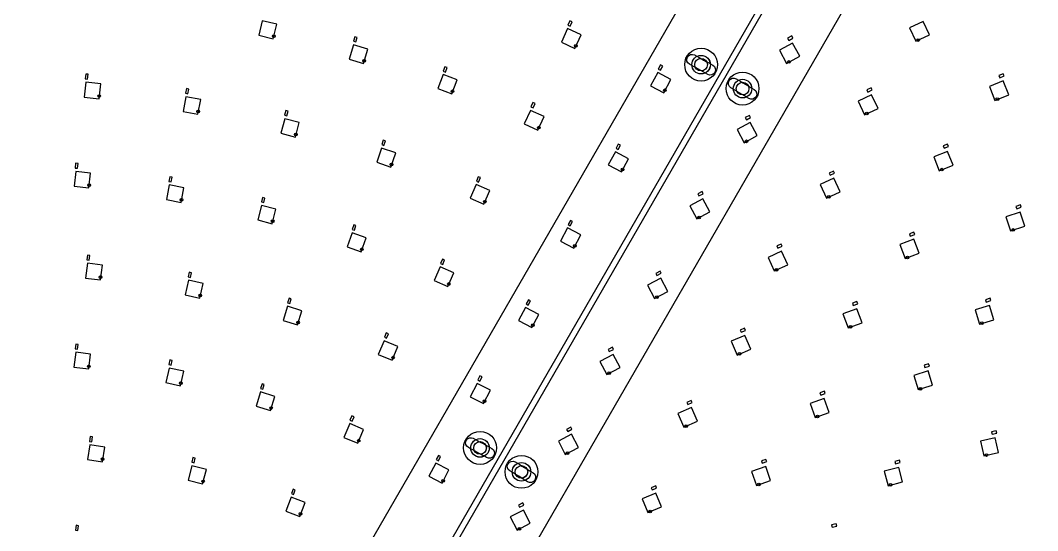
# Model space of a CAD drawing. Header units: millimetres. Extents: x -55 to 1655, y -1555 to 155.
# Drawn here: x 826.3 to 1166.4, y -400 to -229.5 of the extents above; entities that cross this region are included whole.
import ezdxf

# ---------------------------------------------------------------- set-up
doc = ezdxf.new("R2010")
doc.units = ezdxf.units.MM
doc.header["$MEASUREMENT"] = 0
doc.layers.add('Layer 1', color=7, linetype='Continuous', lineweight=0)
doc.layers.add('SUN-OUTLINE', color=2, linetype='Continuous')
doc.layers.add('SUN-STANDOFF', color=1, linetype='Continuous')

msp = doc.modelspace()

# ---------------------------------------------------------------- linework, layer by layer
at = {"layer": 'Layer 1', "color": 2, "lineweight": 25, "true_color": 0xf7ec13}
for p, q in [((1136.1, -115.93), (912.1, -503.91)), ((913.83, -504.91), (1137.83, -116.93))]:
    msp.add_line(p, q, dxfattribs=at)
at = {"layer": 'Layer 1', "color": 175, "lineweight": 25, "true_color": 0x3953a4}
msp.add_lwpolyline([(928.07, -526.23), (1248.34, 28.49), (1206.78, 52.48), (886.51, -502.24)], dxfattribs=at)
at = {"layer": 'Layer 1', "color": 18, "lineweight": 25, "true_color": 0x000000}
for points in [[(905.96, -234.53), (910.83, -235.67), (911.96, -230.8), (907.09, -229.66)], [(1123.58, -232), (1125.69, -236.53), (1130.23, -234.42), (1128.11, -229.89)], [(1007.14, -236.83), (1011.69, -238.9), (1013.75, -234.34), (1009.2, -232.28)], [(936.18, -242.46), (940.97, -243.91), (942.42, -239.13), (937.63, -237.68)], [(1080.06, -239.51), (1082.44, -243.91), (1086.84, -241.54), (1084.47, -237.14)], [(965.82, -252.35), (970.5, -254.11), (972.26, -249.43), (967.59, -247.67)], [(1036.99, -251.37), (1041.4, -253.73), (1043.76, -249.32), (1039.35, -246.97)], [(847.58, -255.16), (852.55, -255.72), (853.11, -250.75), (848.14, -250.19)], [(1150.25, -251.61), (1152.1, -256.26), (1156.74, -254.41), (1154.9, -249.76)], [(880.7, -259.96), (885.62, -260.89), (886.55, -255.98), (881.63, -255.05)], [(1106.37, -256.58), (1108.49, -261.11), (1113.02, -259), (1110.9, -254.46)], [(994.75, -264.16), (999.31, -266.22), (1001.37, -261.67), (996.82, -259.6)], [(913.37, -267.23), (918.2, -268.52), (919.49, -263.69), (914.67, -262.4)], [(1065.9, -266.01), (1068.25, -270.42), (1072.66, -268.06), (1070.31, -263.65)], [(945.4, -276.91), (950.12, -278.57), (951.78, -273.85), (947.06, -272.2)], [(1022.85, -277.83), (1027.26, -280.19), (1029.62, -275.78), (1025.21, -273.42)], [(1131.65, -275.14), (1133.49, -279.79), (1138.14, -277.94), (1136.29, -273.3)], [(844.23, -284.97), (849.19, -285.53), (849.75, -280.56), (844.79, -280)], [(1093.72, -284.33), (1095.78, -288.89), (1100.34, -286.82), (1098.27, -282.27)], [(875.13, -289.44), (880.04, -290.37), (880.97, -285.46), (876.06, -284.53)], [(976.62, -288.97), (981.21, -290.97), (983.21, -286.38), (978.62, -284.38)], [(1050.05, -291.48), (1052.41, -295.89), (1056.82, -293.54), (1054.46, -289.13)], [(905.61, -296.21), (910.44, -297.5), (911.73, -292.67), (906.9, -291.38)], [(1155.79, -295.15), (1157.37, -299.89), (1162.11, -298.32), (1160.54, -293.58)], [(1006.86, -303.32), (1011.28, -305.65), (1013.61, -301.23), (1009.19, -298.9)], [(935.5, -305.23), (940.22, -306.88), (941.87, -302.16), (937.15, -300.51)], [(1120.28, -304.43), (1122.05, -309.11), (1126.73, -307.35), (1124.96, -302.67)], [(1076.24, -308.72), (1078.31, -313.27), (1082.86, -311.21), (1080.8, -306.65)], [(848.06, -315.62), (853.02, -316.27), (853.67, -311.31), (848.72, -310.66)], [(964.63, -316.46), (969.21, -318.46), (971.21, -313.88), (966.63, -311.88)], [(1036, -318.06), (1038.34, -322.48), (1042.76, -320.14), (1040.42, -315.72)], [(881.39, -321.27), (886.28, -322.35), (887.36, -317.47), (882.48, -316.39)], [(914.1, -329.81), (918.87, -331.31), (920.38, -326.55), (915.61, -325.04)], [(992.84, -329.84), (997.26, -332.18), (999.6, -327.76), (995.18, -325.42)], [(1101.25, -327.62), (1103.01, -332.3), (1107.69, -330.54), (1105.93, -325.86)], [(1145.48, -326.23), (1146.93, -331.02), (1151.71, -329.56), (1150.26, -324.78)], [(945.94, -341.17), (950.56, -343.08), (952.48, -338.46), (947.86, -336.55)], [(1063.89, -336.77), (1065.89, -341.35), (1070.47, -339.35), (1068.48, -334.77)], [(844.15, -345.36), (849.11, -346.01), (849.76, -341.06), (844.8, -340.4)], [(1020.04, -343.46), (1022.38, -347.88), (1026.8, -345.55), (1024.46, -341.13)], [(874.9, -350.56), (879.78, -351.64), (880.86, -346.76), (875.98, -345.68)], [(1124.97, -348.13), (1126.42, -352.91), (1131.21, -351.46), (1129.76, -346.68)], [(905.08, -358.42), (909.85, -359.93), (911.35, -355.16), (906.59, -353.65)], [(976.67, -355.26), (981.11, -357.57), (983.42, -353.13), (978.98, -350.82)], [(1090.31, -357.51), (1091.96, -362.23), (1096.68, -360.57), (1095.03, -355.86)], [(1046.08, -360.91), (1048.08, -365.49), (1052.66, -363.49), (1050.66, -358.91)], [(934.46, -368.88), (939.08, -370.8), (941, -366.18), (936.38, -364.27)], [(1006.14, -370.14), (1008.45, -374.58), (1012.88, -372.27), (1010.57, -367.83)], [(1147.3, -370.14), (1148.43, -375.01), (1153.3, -373.87), (1152.17, -369)], [(848.73, -376.27), (853.67, -377.05), (854.45, -372.11), (849.51, -371.33)], [(962.82, -381.87), (967.26, -384.18), (969.57, -379.74), (965.13, -377.43)], [(882.31, -383.14), (887.14, -384.43), (888.44, -379.6), (883.61, -378.31)], [(1070.74, -380.25), (1072.39, -384.97), (1077.11, -383.31), (1075.46, -378.59)], [(1115.1, -380.16), (1116.39, -384.99), (1121.22, -383.7), (1119.93, -378.87)], [(1034.11, -389.37), (1036.03, -393.99), (1040.65, -392.07), (1038.73, -387.45)], [(915, -393.48), (919.66, -395.28), (921.46, -390.61), (916.79, -388.82)], [(990.02, -395.44), (992.33, -399.88), (996.76, -397.57), (994.46, -393.14)]]:
    msp.add_lwpolyline(points, close=True, dxfattribs=at)
at = {"layer": 'Layer 1', "color": 30, "lineweight": 25, "true_color": 0xf57f20}
for points in [[(1010.06, -231.46), (1010.72, -230.01), (1010, -229.67), (1009.33, -231.13)], [(938.38, -236.76), (938.85, -235.23), (938.08, -234.99), (937.62, -236.52)], [(1083.16, -236.23), (1084.57, -235.47), (1084.19, -234.76), (1082.78, -235.52)], [(1040.27, -246.21), (1041.02, -244.8), (1040.31, -244.42), (1039.56, -245.83)], [(848.71, -249.15), (848.89, -247.56), (848.1, -247.47), (847.92, -249.06)], [(968.39, -246.8), (968.96, -245.3), (968.21, -245.02), (967.65, -246.52)], [(1153.71, -248.71), (1155.2, -248.12), (1154.9, -247.37), (1153.41, -247.96)], [(882.28, -254.05), (882.58, -252.48), (881.79, -252.33), (881.49, -253.91)], [(1109.66, -253.48), (1111.11, -252.8), (1110.77, -252.08), (1109.32, -252.75)], [(997.68, -258.79), (998.34, -257.33), (997.61, -257), (996.95, -258.46)], [(915.38, -261.45), (915.8, -259.91), (915.03, -259.7), (914.61, -261.25)], [(1069, -262.73), (1070.42, -261.98), (1070.04, -261.27), (1068.63, -262.03)], [(947.84, -271.31), (948.37, -269.8), (947.62, -269.53), (947.09, -271.04)], [(1026.12, -272.66), (1026.88, -271.25), (1026.17, -270.88), (1025.42, -272.29)], [(1135.1, -272.24), (1136.59, -271.65), (1136.29, -270.91), (1134.81, -271.5)], [(845.36, -278.96), (845.53, -277.37), (844.74, -277.28), (844.56, -278.87)], [(876.7, -283.53), (877, -281.96), (876.21, -281.81), (875.92, -283.38)], [(979.48, -283.56), (980.12, -282.09), (979.38, -281.77), (978.74, -283.24)], [(1097.04, -281.27), (1098.49, -280.61), (1098.16, -279.88), (1096.71, -280.54)], [(907.62, -290.43), (908.03, -288.89), (907.26, -288.68), (906.85, -290.22)], [(1053.16, -288.21), (1054.57, -287.46), (1054.2, -286.75), (1052.79, -287.51)], [(1159.42, -292.45), (1160.93, -291.95), (1160.68, -291.19), (1159.16, -291.69)], [(937.94, -299.62), (938.46, -298.11), (937.71, -297.85), (937.18, -299.36)], [(1010.1, -298.14), (1010.85, -296.72), (1010.15, -296.35), (1009.4, -297.76)], [(1123.79, -301.59), (1125.29, -301.03), (1125.01, -300.28), (1123.51, -300.84)], [(1079.56, -305.65), (1081.02, -304.99), (1080.69, -304.26), (1079.23, -304.92)], [(849.31, -309.63), (849.52, -308.04), (848.72, -307.94), (848.51, -309.52)], [(967.48, -311.05), (968.12, -309.59), (967.39, -309.27), (966.75, -310.73)], [(883.15, -315.41), (883.5, -313.85), (882.72, -313.68), (882.37, -315.24)], [(1039.12, -314.8), (1040.54, -314.05), (1040.17, -313.35), (1038.75, -314.09)], [(916.37, -324.13), (916.85, -322.6), (916.09, -322.36), (915.6, -323.89)], [(996.09, -324.66), (996.83, -323.24), (996.13, -322.87), (995.38, -324.29)], [(1149.17, -323.63), (1150.7, -323.16), (1150.47, -322.4), (1148.93, -322.86)], [(1104.76, -324.78), (1106.26, -324.22), (1105.98, -323.47), (1104.48, -324.04)], [(1067.25, -333.75), (1068.72, -333.11), (1068.4, -332.38), (1066.93, -333.02)], [(948.69, -335.7), (949.31, -334.23), (948.57, -333.92), (947.96, -335.4)], [(845.39, -339.37), (845.6, -337.78), (844.81, -337.68), (844.6, -339.27)], [(1023.16, -340.2), (1024.58, -339.45), (1024.2, -338.75), (1022.79, -339.5)], [(876.66, -344.7), (877.01, -343.14), (876.23, -342.97), (875.88, -344.53)], [(1128.66, -345.52), (1130.19, -345.06), (1129.96, -344.29), (1128.43, -344.76)], [(979.89, -350.05), (980.63, -348.63), (979.92, -348.27), (979.18, -349.68)], [(907.35, -352.74), (907.83, -351.21), (907.06, -350.97), (906.58, -352.5)], [(1093.88, -354.75), (1095.39, -354.22), (1095.13, -353.47), (1093.62, -353.99)], [(1049.44, -357.89), (1050.9, -357.25), (1050.58, -356.52), (1049.12, -357.16)], [(937.21, -363.42), (937.83, -361.94), (937.09, -361.64), (936.47, -363.11)], [(1009.28, -366.9), (1010.7, -366.16), (1010.33, -365.45), (1008.91, -366.19)], [(1151.15, -367.78), (1152.71, -367.42), (1152.52, -366.64), (1150.97, -367)], [(850.13, -370.31), (850.38, -368.73), (849.59, -368.61), (849.34, -370.19)], [(884.33, -377.36), (884.74, -375.82), (883.97, -375.61), (883.55, -377.16)], [(966.04, -376.66), (966.78, -375.25), (966.07, -374.88), (965.33, -376.3)], [(1074.32, -377.49), (1075.83, -376.96), (1075.56, -376.21), (1074.05, -376.73)], [(1118.87, -377.68), (1120.42, -377.27), (1120.21, -376.49), (1118.67, -376.91)], [(917.6, -387.95), (918.18, -386.46), (917.43, -386.17), (916.86, -387.66)], [(1037.53, -386.41), (1039.01, -385.8), (1038.7, -385.06), (1037.22, -385.67)], [(993.17, -392.2), (994.58, -391.47), (994.21, -390.76), (992.8, -391.49)], [(1097.66, -398.89), (1099.2, -398.48), (1099, -397.71), (1097.45, -398.12)], [(845.43, -399.95), (845.68, -398.37), (844.89, -398.24), (844.64, -399.82)]]:
    msp.add_lwpolyline(points, close=True, dxfattribs=at)
at = {"layer": 'Layer 1', "color": 2, "lineweight": 25, "true_color": 0xf7ec13}
for radius in [848, 675]:
    msp.add_circle((799.96, -700.13), radius, dxfattribs=at)
at = {"layer": 'Layer 1', "color": 18, "lineweight": 25, "true_color": 0x000000}
for centre in [(910.98, -234.78), (1012.02, -238.06), (1126.49, -236.11), (941.18, -243.04), (1083.21, -243.44), (852.6, -254.82), (970.77, -253.25), (1041.78, -252.91), (1152.92, -255.88), (885.73, -260), (1109.28, -260.68), (999.63, -265.38), (918.39, -267.64), (1069.02, -269.95), (950.37, -277.7), (1027.64, -279.37), (1134.31, -279.41), (849.24, -284.63), (880.16, -289.48), (1096.58, -288.47), (981.52, -290.12), (1053.18, -295.43), (910.62, -296.62), (1158.21, -299.56), (940.47, -306.02), (1011.65, -304.84), (1122.87, -308.75), (1079.11, -312.85), (853.09, -315.37), (969.52, -317.62), (886.42, -321.47), (1039.11, -322.02), (919.1, -330.44), (997.64, -331.36), (1103.84, -331.94), (1147.78, -330.71), (950.86, -342.23), (1066.7, -340.94), (849.17, -345.11), (879.93, -350.75), (1023.15, -347.42), (1127.27, -352.6), (981.48, -356.74), (910.07, -359.05), (1092.79, -361.88), (1048.88, -365.08), (939.38, -369.95), (1009.22, -374.12), (853.76, -376.15), (1149.3, -374.75), (887.33, -383.55), (967.63, -383.35), (1073.22, -384.62), (1117.25, -384.71), (919.94, -394.42), (1036.84, -393.6), (993.1, -399.42)]:
    msp.add_circle(centre, 0.45, dxfattribs=at)
at = {"layer": 'Layer 1', "color": 240, "lineweight": 25, "true_color": 0xed2024}
for centre, radius in [((1053.88, -244.34), 5.5), ((1053.88, -244.34), 3.1), ((1053.88, -244.34), 2.11), ((1067.73, -252.34), 5.5), ((1067.73, -252.34), 3.1), ((1067.73, -252.34), 2.11), ((979.96, -372.37), 5.5), ((979.96, -372.37), 3.1), ((979.96, -372.37), 2.11), ((993.81, -380.37), 5.5), ((993.81, -380.37), 3.1), ((993.81, -380.37), 2.11)]:
    msp.add_circle(centre, radius, dxfattribs=at)
at = {"layer": 'Layer 1', "color": 2, "lineweight": 25, "true_color": 0xf7ec13}
for points in [[(1384.9, -361.26), (1325.75, -259.17), (1240.92, -174.34), (1138.83, -115.2)], [(1383.16, -362.26), (1324.2, -260.48), (1239.62, -175.9), (1137.83, -116.93)]]:
    msp.add_open_spline(points, degree=3, dxfattribs=at)
at = {"layer": 'Layer 1', "color": 175, "lineweight": 25, "true_color": 0x3953a4}
for points, knots in [([(1049.97, -244.18), (1049.97, -244.18), (1049.97, -244.18), (1049.97, -244.18), (1049.12, -243.72), (1048.81, -242.65), (1049.28, -241.81), (1049.74, -240.96), (1050.81, -240.65), (1051.65, -241.11)], [0, 0, 0, 0, 1, 1, 1, 2, 2, 2, 3, 3, 3, 3]), ([(1057.79, -244.53), (1057.79, -244.53), (1057.79, -244.53), (1057.79, -244.53), (1058.63, -245.01), (1058.93, -246.07), (1058.45, -246.92), (1057.98, -247.76), (1056.91, -248.05), (1056.07, -247.58)], [0, 0, 0, 0, 1, 1, 1, 2, 2, 2, 3, 3, 3, 3]), ([(1063.84, -252.06), (1063.84, -252.06), (1063.84, -252.06), (1063.84, -252.06), (1063, -251.57), (1062.72, -250.5), (1063.22, -249.67), (1063.71, -248.83), (1064.78, -248.56), (1065.61, -249.05)], [0, 0, 0, 0, 1, 1, 1, 2, 2, 2, 3, 3, 3, 3]), ([(1071.64, -252.65), (1071.64, -252.65), (1071.64, -252.65), (1071.64, -252.65), (1072.46, -253.15), (1072.73, -254.23), (1072.23, -255.05), (1071.72, -255.88), (1070.65, -256.14), (1069.82, -255.64)], [0, 0, 0, 0, 1, 1, 1, 2, 2, 2, 3, 3, 3, 3]), ([(976.05, -372.24), (976.05, -372.24), (976.05, -372.24), (976.05, -372.24), (975.2, -371.79), (974.88, -370.73), (975.34, -369.88), (975.8, -369.02), (976.86, -368.7), (977.71, -369.16)], [0, 0, 0, 0, 1, 1, 1, 2, 2, 2, 3, 3, 3, 3]), ([(983.87, -372.55), (984.72, -373.02), (985.02, -374.09), (984.54, -374.93), (984.07, -375.77), (983, -376.07), (982.16, -375.6)], [0, 0, 0, 0, 1, 1, 1, 2, 2, 2, 2]), ([(989.92, -380.08), (989.92, -380.08), (989.92, -380.08), (989.92, -380.08), (989.09, -379.58), (988.81, -378.51), (989.31, -377.68), (989.8, -376.85), (990.87, -376.57), (991.7, -377.07)], [0, 0, 0, 0, 1, 1, 1, 2, 2, 2, 3, 3, 3, 3]), ([(997.72, -380.71), (998.54, -381.22), (998.79, -382.3), (998.28, -383.12), (997.78, -383.94), (996.7, -384.2), (995.88, -383.69)], [0, 0, 0, 0, 1, 1, 1, 2, 2, 2, 2])]:
    msp.add_open_spline(points, degree=3, knots=knots, dxfattribs=at)
for points in [[(1051.65, -241.11), (1053.71, -242.24), (1055.75, -243.38), (1057.79, -244.53)], [(1056.07, -247.58), (1054.04, -246.43), (1052.01, -245.3), (1049.97, -244.18)], [(1065.61, -249.05), (1067.63, -250.23), (1069.64, -251.44), (1071.64, -252.65)], [(1069.82, -255.64), (1067.83, -254.44), (1065.84, -253.24), (1063.84, -252.06)], [(977.71, -369.16), (979.77, -370.27), (981.83, -371.4), (983.87, -372.55)], [(982.16, -375.6), (980.13, -374.46), (978.1, -373.34), (976.05, -372.24)], [(991.7, -377.07), (993.72, -378.26), (995.73, -379.48), (997.72, -380.71)], [(995.88, -383.69), (993.9, -382.47), (991.92, -381.26), (989.92, -380.08)]]:
    msp.add_open_spline(points, degree=3, dxfattribs=at)
at = {"layer": 'SUN-OUTLINE'}
for p, q in [((1136.09, -115.93), (912.09, -503.91)), ((913.82, -504.91), (1137.83, -116.93))]:
    msp.add_line(p, q, dxfattribs=at)
for radius, start, end in [(676, 390.0848, 419.9152), (674, 390.085, 419.915)]:
    msp.add_arc((799.96, -700.13), radius, start, end, dxfattribs=at)
at = {"layer": 'SUN-STANDOFF'}
for centre, radius in [((1053.87, -244.34), 3.1), ((1053.87, -244.34), 2.11), ((1067.73, -252.34), 3.1), ((1067.73, -252.34), 2.11), ((979.95, -372.38), 3.1), ((979.95, -372.38), 2.11), ((993.81, -380.38), 3.1), ((993.81, -380.38), 2.11)]:
    msp.add_circle(centre, radius, dxfattribs=at)

doc.saveas('drawing.dxf')
